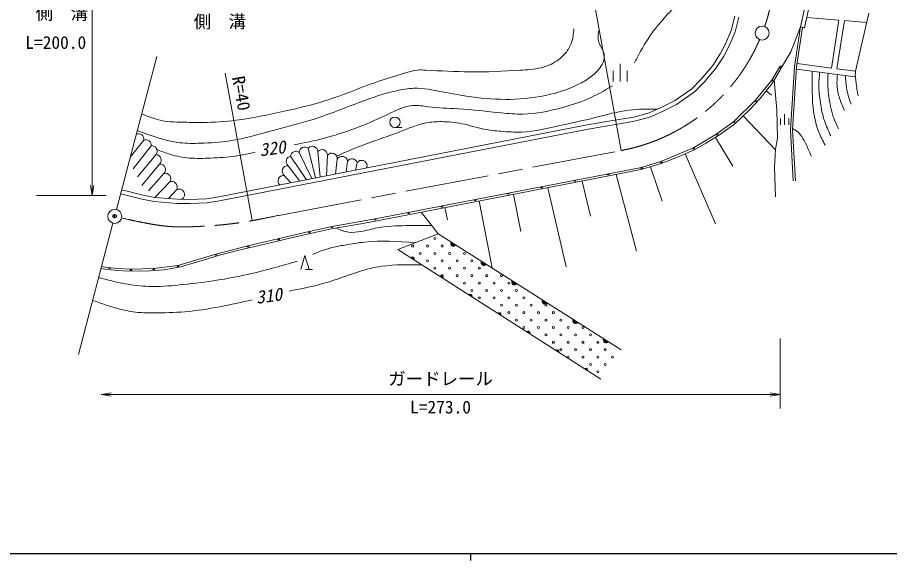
# Model space of a CAD drawing. Units: millimetres, scale not verified. Extents: x 40000 to 680000, y 20000 to 380000.
# Drawn here: x 103095 to 227998, y 204000 to 281780 of the extents above; entities that cross this region are included whole.
import ezdxf
from ezdxf.enums import TextEntityAlignment as Align

# ---------------------------------------------------------------- set-up
doc = ezdxf.new("R2010")
doc.units = ezdxf.units.MM
doc.header["$LTSCALE"] = 1000
doc.header["$PDMODE"] = 32
doc.header["$PDSIZE"] = 500
doc.linetypes.add('CHAIN', pattern=[18.5, 12, -1.5, 3.5, -1.5])
for name, color, linetype, lineweight in [('M-BGD', 7, 'Continuous', 13), ('M-BMK', 2, 'CHAIN', 13), ('M-BMK-SRVR', 3, 'Continuous', 13), ('M-STR-HTXT', 7, 'Continuous', 13), ('M-STR-STR3', 7, 'Continuous', 13), ('M-TTL-BAND', 7, 'Continuous', 25), ('M-TTL-TXT', 7, 'Continuous', 13)]:
    doc.layers.add(name, color=color, linetype=linetype, lineweight=lineweight)
doc.layers.add('M-OTRS', color=6, linetype='Continuous')
doc.styles.add('ＭＳ ゴシック', font='')
doc.styles.get('ＭＳ ゴシック').set_extended_font_data('MS Gothic')

# ---------------------------------------------------------------- blocks, each defined once
blk = doc.blocks.new('open_arrow')
at = {"color": 0, "linetype": 'Continuous', "lineweight": -2}
blk.add_lwpolyline([(7.5, 1.25), (0, 0), (7.5, -1.25)], dxfattribs=at)

msp = doc.modelspace()

# ---------------------------------------------------------------- linework, layer by layer
at = {"layer": 'M-BGD'}
for p, q in [((215807, 283005), (215244, 280414)), ((216398, 282898), (215830, 280287)), ((225014, 282379), (223118, 274074)), ((205828, 281941), (205314, 279918)), ((206421, 281841), (205884, 279725)), ((216152, 281769), (220751, 281390)), ((220751, 281390), (219673, 274534)), ((221550, 281324), (220467, 274428)), ((221550, 281324), (224713, 281063)), ((205314, 279918), (204488, 277990)), ((213845, 276850), (215244, 280414)), ((215244, 280414), (214393, 274728)), ((215537, 280350), (214692, 274696)), ((215830, 280287), (215244, 280414)), ((205884, 279725), (205032, 277735)), ((204488, 277990), (203753, 276552)), ((205032, 277735), (204274, 276251)), ((203753, 276552), (202686, 274904)), ((204274, 276251), (203168, 274546)), ((212682, 274829), (213845, 276850)), ((189434, 275122), (189434, 272622)), ((202686, 274904), (200987, 272897)), ((211188, 272338), (212682, 274829)), ((214766, 275189), (219673, 274534)), ((188434, 274122), (188434, 272622)), ((190434, 272622), (190434, 274122)), ((203168, 274546), (201431, 272493)), ((211124, 272802), (212232, 274674)), ((214393, 274728), (213802, 265674)), ((214692, 274696), (214102, 265673)), ((214672, 274395), (223065, 273274)), ((220467, 274428), (223118, 274074)), ((223118, 274074), (223065, 273274)), ((200987, 272897), (199684, 271563)), ((201431, 272493), (200073, 271103)), ((208768, 269896), (211124, 272802)), ((209361, 270069), (211188, 272338)), ((211489, 272841), (211866, 268483)), ((199684, 271563), (197177, 269820)), ((200073, 271103), (197484, 269303)), ((211114, 270656), (210337, 271282)), ((197177, 269820), (195581, 269023)), ((205686, 266864), (208768, 269896)), ((207977, 268601), (209361, 270069)), ((195581, 269023), (193582, 268100)), ((197484, 269303), (195841, 268482)), ((205818, 266553), (207977, 268601)), ((191356, 267490), (189238, 267148)), ((193582, 268100), (191356, 267490)), ((193789, 267535), (191483, 266903)), ((195841, 268482), (193789, 267535)), ((211664, 262798), (207019, 267693)), ((211866, 268483), (211939, 264491)), ((212369, 267313), (212369, 266413)), ((212969, 267913), (212969, 266413)), ((213569, 266413), (213569, 267313)), ((184712, 266388), (131942, 256093)), ((189238, 267148), (184712, 266388)), ((189335, 266556), (184819, 265798)), ((191483, 266903), (189335, 266556)), ((203255, 265110), (205686, 266864)), ((203493, 264865), (205818, 266553)), ((184819, 265798), (132046, 255502)), ((157160, 266017), (158160, 266017)), ((199923, 263105), (203255, 265110)), ((201693, 263785), (203493, 264865)), ((213802, 265674), (214214, 258359)), ((214102, 265673), (214514, 258376)), ((121180, 264227), (119269, 261811)), ((200088, 262844), (201693, 263785)), ((205535, 260472), (203057, 264603)), ((211939, 264491), (211683, 262916)), ((122226, 263378), (119649, 260120)), ((143459, 262449), (145268, 258693)), ((144728, 263050), (145786, 258794)), ((146108, 262580), (146432, 258920)), ((195262, 261151), (199923, 263105)), ((197846, 261875), (200088, 262844)), ((211683, 262916), (211500, 260353)), ((122963, 262139), (120269, 258961)), ((142201, 261917), (144505, 258544)), ((147492, 262033), (147365, 259102)), ((148895, 261461), (148670, 259356)), ((150367, 261190), (150167, 259649)), ((192456, 260299), (195262, 261151)), ((195299, 260851), (197846, 261875)), ((203082, 252205), (198737, 262260)), ((123432, 260777), (120892, 257714)), ((141880, 260548), (143523, 258352)), ((151763, 260994), (151529, 259914)), ((153174, 260577), (153091, 260219)), ((154343, 252932), (192456, 260299)), ((189985, 259522), (192587, 260048)), ((192587, 260048), (195299, 260851)), ((195430, 255462), (193767, 260398)), ((211500, 260353), (211683, 256104)), ((124054, 259434), (121853, 256955)), ((141299, 259165), (142272, 258108)), ((153364, 252409), (189985, 259522)), ((191733, 248299), (188867, 259305)), ((124899, 258231), (122749, 256003)), ((181675, 246050), (179051, 257398)), ((185150, 253320), (183959, 258352)), ((120961, 255755), (117884, 256535)), ((121094, 256340), (118037, 257115)), ((122749, 256003), (121094, 256340)), ((125853, 257085), (124740, 255851)), ((131942, 256093), (130187, 255816)), ((175171, 251148), (174142, 256445)), ((122666, 255407), (120961, 255755)), ((125982, 255154), (122666, 255407)), ((126010, 255754), (122749, 256003)), ((127814, 255123), (125982, 255154)), ((127807, 255723), (126010, 255754)), ((126753, 255815), (126705, 255742)), ((130187, 255816), (127807, 255723)), ((130246, 255218), (127814, 255123)), ((132046, 255502), (130246, 255218)), ((171096, 245906), (169234, 255492)), ((160926, 253878), (161863, 252694)), ((164664, 252797), (164326, 254538)), ((147773, 251440), (153364, 252409)), ((148153, 251829), (154343, 252932)), ((161863, 252694), (163352, 250813)), ((136101, 249048), (144871, 251102)), ((142098, 250167), (147773, 251440)), ((144871, 251102), (148153, 251829)), ((137725, 249115), (142098, 250167)), ((163352, 250813), (157575, 248545)), ((163352, 250813), (189583, 234192)), ((131515, 247870), (136101, 249048)), ((134791, 248451), (137725, 249115)), ((126078, 246266), (131515, 247870)), ((128729, 246734), (132051, 247731)), ((132051, 247731), (134791, 248451)), ((143671, 245672), (144271, 247672)), ((144271, 247672), (144871, 245672)), ((157575, 248545), (186626, 229954)), ((115946, 245992), (115144, 246097)), ((122620, 245815), (126078, 246266)), ((126432, 246042), (128729, 246734)), ((115912, 245694), (115067, 245804)), ((117451, 245544), (115912, 245694)), ((117476, 245843), (115946, 245992)), ((117451, 245544), (118981, 245438)), ((117476, 245843), (119334, 245714)), ((118981, 245438), (122058, 245489)), ((119334, 245714), (122620, 245815)), ((122058, 245489), (124107, 245655)), ((124107, 245655), (126432, 246042)), ((144371, 245672), (145371, 245672))]:
    msp.add_line(p, q, dxfattribs=at)
for centre, radius in [((157160, 266767), 750), ((162878, 250106), 145), ((159696, 249046), 145), ((161817, 249046), 145), ((163939, 249046), 145), ((160757, 247985), 145), ((162878, 247985), 145), ((164999, 247985), 145), ((167121, 247985), 145), ((161817, 246924), 145), ((163939, 246924), 145), ((166060, 246924), 145), ((168181, 246924), 145), ((162878, 245864), 145), ((163939, 244803), 145), ((164999, 245864), 145), ((166060, 244803), 145), ((167121, 245864), 145), ((168181, 244803), 145), ((169242, 245864), 145), ((170303, 244803), 145), ((172424, 244803), 145), ((167121, 243742), 145), ((169242, 243742), 145), ((171363, 243742), 145), ((173485, 243742), 145), ((168181, 242682), 145), ((170303, 242682), 145), ((172424, 242682), 145), ((174545, 242682), 145), ((169242, 241621), 145), ((171363, 241621), 145), ((173485, 241621), 145), ((175606, 241621), 145), ((172424, 240560), 145), ((174545, 240560), 145), ((176666, 240560), 145), ((178788, 240560), 145), ((173485, 239500), 145), ((174545, 238439), 145), ((175606, 239500), 145), ((176666, 238439), 145), ((177727, 239500), 145), ((178788, 238439), 145), ((179848, 239500), 145), ((180909, 238439), 145), ((175606, 237379), 145), ((177727, 237379), 145), ((179848, 237379), 145), ((181970, 237379), 145), ((184091, 237379), 145), ((178788, 236318), 145), ((180909, 236318), 145), ((183030, 236318), 145), ((185152, 236318), 145), ((179848, 235257), 145), ((181970, 235257), 145), ((184091, 235257), 145), ((186212, 235257), 145), ((180909, 234197), 145), ((183030, 234197), 145), ((185152, 234197), 145), ((187273, 234197), 145), ((181970, 233136), 145), ((184091, 233136), 145), ((186212, 233136), 145), ((188334, 233136), 145), ((185152, 232075), 145), ((186212, 231015), 145), ((187273, 232075), 145)]:
    msp.add_circle(centre, radius, dxfattribs=at)
for centre, radius, start, end in [((212232, 274674), 150, 230.9806, 50.9806), ((212620, 274359), 500, 95.9806, 140.9806), ((211124, 272802), 150, 230.9806, 50.9806), ((208768, 269896), 150, 224.53037, 50.9806), ((205686, 266864), 150, 215.81608, 44.53037), ((120407, 264344), 781, 351.37369, 111.14691), ((203255, 265110), 150, 211.02707, 35.81608), ((121453, 263495), 781, 351.37369, 110.48141), ((122336, 262605), 781, 323.37877, 98.09269), ((142978, 261833), 781, 52.00794, 173.82657), ((144240, 262440), 781, 51.35825, 179.33827), ((145328, 262550), 781, 2.20938, 138.30526), ((146712, 262084), 781, 356.25692, 140.62846), ((148122, 261571), 781, 351.90666, 143.73651), ((199923, 263105), 150, 202.75098, 31.02707), ((122911, 261359), 781, 311.82858, 86.22191), ((142372, 261155), 781, 102.61529, 230.95739), ((149590, 261104), 781, 6.29242, 152.83485), ((151018, 260758), 781, 17.57708, 146.47117), ((152394, 260533), 781, 3.19143, 143.83924), ((195262, 261151), 150, 196.88679, 22.75098), ((123516, 260000), 781, 313.57126, 96.12812), ((141791, 259772), 781, 83.4778, 230.95739), ((192456, 260299), 150, 190.94001, 16.88679), ((124260, 258680), 781, 324.92001, 105.26589), ((141210, 258389), 781, 83.4778, 230.95739), ((187691, 259378), 150, 190.94001, 10.94001), ((125197, 257509), 781, 327.14549, 112.3996), ((178163, 257536), 150, 190.94001, 10.94001), ((182927, 258457), 150, 190.94001, 10.94001), ((126248, 256411), 781, 301.20459, 120.38106), ((173399, 256615), 150, 190.94001, 10.94001), ((168635, 255694), 150, 190.94001, 10.94001), ((159107, 253853), 150, 190.94001, 10.94001), ((163871, 254773), 150, 190.94001, 10.94001), ((154343, 252932), 150, 190.10058, 10.94001), ((144871, 251102), 150, 193.18576, 12.48249), ((148153, 251829), 150, 192.48249, 10.10058), ((140486, 250075), 150, 193.18576, 13.18576), ((136101, 249048), 150, 194.40399, 13.18576), ((165538, 249428), 400, 147.63982, 327.63982), ((165538, 249428), 400, 147.63982, 327.63982), ((165538, 249428), 350, 147.63982, 327.63982), ((165538, 249428), 300, 147.63982, 327.63982), ((165538, 249428), 250, 147.63982, 327.63982), ((165538, 249428), 200, 147.63982, 327.63982), ((165538, 249428), 150, 147.63982, 327.63982), ((165538, 249428), 100, 147.63982, 327.63982), ((165538, 249428), 50, 147.63982, 327.63982), ((131515, 247870), 150, 196.43242, 14.40399), ((159650, 247217), 250, 327.38353, 147.38353), ((159650, 247217), 200, 327.38353, 147.38353), ((159650, 247217), 150, 327.38353, 147.38353), ((159650, 247217), 100, 327.38353, 147.38353), ((126078, 246266), 150, 187.43141, 16.43242), ((159650, 247217), 50, 327.38353, 147.38353), ((169910, 246658), 400, 147.63982, 327.63982), ((169910, 246658), 400, 147.63982, 327.63982), ((169910, 246658), 350, 147.63982, 327.63982), ((169910, 246658), 300, 147.63982, 327.63982), ((169910, 246658), 250, 147.63982, 327.63982), ((169910, 246658), 200, 147.63982, 327.63982), ((169910, 246658), 150, 147.63982, 327.63982), ((169910, 246658), 100, 147.63982, 327.63982), ((169910, 246658), 50, 147.63982, 327.63982), ((116272, 245961), 150, 174.52995, 354.35125), ((119362, 245715), 150, 176.63354, 1.76239), ((122620, 245815), 150, 181.76239, 7.43141), ((163800, 244561), 250, 327.38353, 147.38353), ((163800, 244561), 200, 327.38353, 147.38353), ((163800, 244561), 150, 327.38353, 147.38353), ((163800, 244561), 100, 327.38353, 147.38353), ((163800, 244561), 50, 327.38353, 147.38353), ((174281, 243887), 400, 147.63982, 327.63982), ((174281, 243887), 400, 147.63982, 327.63982), ((174281, 243887), 350, 147.63982, 327.63982), ((174281, 243887), 300, 147.63982, 327.63982), ((174281, 243887), 250, 147.63982, 327.63982), ((174281, 243887), 200, 147.63982, 327.63982), ((174281, 243887), 150, 147.63982, 327.63982), ((174281, 243887), 100, 147.63982, 327.63982), ((174281, 243887), 50, 147.63982, 327.63982), ((167950, 241905), 250, 327.38353, 147.38353), ((167950, 241905), 200, 327.38353, 147.38353), ((167950, 241905), 150, 327.38353, 147.38353), ((167950, 241905), 100, 327.38353, 147.38353), ((167950, 241905), 50, 327.38353, 147.38353), ((178653, 241117), 400, 147.63982, 327.63982), ((178653, 241117), 400, 147.63982, 327.63982), ((178653, 241117), 350, 147.63982, 327.63982), ((178653, 241117), 300, 147.63982, 327.63982), ((178653, 241117), 250, 147.63982, 327.63982), ((178653, 241117), 200, 147.63982, 327.63982), ((178653, 241117), 150, 147.63982, 327.63982), ((178653, 241117), 100, 147.63982, 327.63982), ((178653, 241117), 50, 147.63982, 327.63982), ((172100, 239249), 250, 327.38353, 147.38353), ((172100, 239249), 200, 327.38353, 147.38353), ((172100, 239249), 150, 327.38353, 147.38353), ((172100, 239249), 100, 327.38353, 147.38353), ((172100, 239249), 50, 327.38353, 147.38353), ((183025, 238347), 400, 147.63982, 327.63982), ((183025, 238347), 400, 147.63982, 327.63982), ((183025, 238347), 350, 147.63982, 327.63982), ((183025, 238347), 300, 147.63982, 327.63982), ((183025, 238347), 250, 147.63982, 327.63982), ((183025, 238347), 200, 147.63982, 327.63982), ((183025, 238347), 150, 147.63982, 327.63982), ((183025, 238347), 100, 147.63982, 327.63982), ((183025, 238347), 50, 147.63982, 327.63982), ((176251, 236594), 250, 327.38353, 147.38353), ((176251, 236594), 200, 327.38353, 147.38353), ((176251, 236594), 150, 327.38353, 147.38353), ((176251, 236594), 100, 327.38353, 147.38353), ((176251, 236594), 50, 327.38353, 147.38353), ((187397, 235577), 400, 147.63982, 327.63982), ((187397, 235577), 400, 147.63982, 327.63982), ((187397, 235577), 350, 147.63982, 327.63982), ((187397, 235577), 300, 147.63982, 327.63982), ((187397, 235577), 250, 147.63982, 327.63982), ((187397, 235577), 200, 147.63982, 327.63982), ((187397, 235577), 150, 147.63982, 327.63982), ((187397, 235577), 100, 147.63982, 327.63982), ((187397, 235577), 50, 147.63982, 327.63982), ((180401, 233938), 250, 327.38353, 147.38353), ((180401, 233938), 200, 327.38353, 147.38353), ((180401, 233938), 150, 327.38353, 147.38353), ((180401, 233938), 100, 327.38353, 147.38353), ((180401, 233938), 50, 327.38353, 147.38353), ((184551, 231282), 250, 327.38353, 147.38353), ((184551, 231282), 200, 327.38353, 147.38353), ((184551, 231282), 150, 327.38353, 147.38353), ((184551, 231282), 100, 327.38353, 147.38353), ((184551, 231282), 50, 327.38353, 147.38353)]:
    msp.add_arc(centre, radius, start, end, dxfattribs=at)
for points, knots in [([(191458, 275284), (191587, 275524), (191716, 275764), (191846, 276004), (192509, 277236), (193176, 278478), (194007, 279599), (194403, 280133), (194836, 280640), (195269, 281148), (195894, 281881), (196519, 282617), (197221, 283268), (197806, 283810), (198444, 284293), (199066, 284805), (199563, 285215), (200050, 285643), (200605, 285949), (201348, 286357), (202213, 286546), (203072, 286656), (204080, 286786), (205080, 286809), (206080, 286831)], [0, 0, 0, 0, 1, 1, 1, 2, 2, 2, 3, 3, 3, 4, 4, 4, 5, 5, 5, 6, 6, 6, 7, 7, 7, 8, 8, 8, 8]), ([(120264, 265600), (122257, 264836), (124250, 264072), (126330, 263837), (127308, 263727), (128306, 263733), (129301, 263763), (130714, 263806), (132122, 263896), (133509, 264110), (135668, 264442), (137777, 265073), (139896, 265644), (141753, 266145), (143617, 266600), (145442, 267179), (147760, 267916), (150015, 268854), (152300, 269705), (153969, 270326), (155655, 270901), (157400, 271289), (158216, 271471), (159046, 271612), (159875, 271636), (161224, 271674), (162573, 271403), (163911, 271141), (165333, 270862), (166744, 270593), (168169, 270398), (169977, 270150), (171809, 270019), (173640, 270051), (175590, 270086), (177541, 270305), (179433, 270769), (180814, 271108), (182165, 271577), (183444, 272205), (184040, 272498), (184621, 272825), (185152, 273220), (185639, 273582), (186083, 274001), (186464, 274483), (186736, 274826), (186976, 275201), (187083, 275622), (187184, 276015), (187169, 276448), (187034, 276835), (186861, 277328), (186493, 277745), (186340, 278221), (186180, 278722), (186260, 279289), (186340, 279855)], [0, 0, 0, 0, 1, 1, 1, 2, 2, 2, 3, 3, 3, 4, 4, 4, 5, 5, 5, 6, 6, 6, 7, 7, 7, 8, 8, 8, 9, 9, 9, 10, 10, 10, 11, 11, 11, 12, 12, 12, 13, 13, 13, 14, 14, 14, 15, 15, 15, 16, 16, 16, 17, 17, 17, 18, 18, 18, 19, 19, 19, 19]), ([(120885, 267965), (121814, 267600), (122742, 267234), (123705, 267031), (124888, 266782), (126123, 266778), (127345, 266759), (128124, 266746), (128897, 266728), (129672, 266734), (131250, 266745), (132832, 266857), (134400, 267056), (136725, 267350), (139019, 267835), (141308, 268343), (143205, 268764), (145100, 269202), (146952, 269779), (149724, 270643), (152401, 271820), (155147, 272750), (156363, 273162), (157593, 273525), (158836, 273889), (159342, 274037), (159851, 274185), (160370, 274235), (160771, 274274), (161178, 274255), (161584, 274235), (163706, 274131), (165813, 274007), (167921, 273988), (170293, 273965), (172668, 274075), (175051, 274210), (176076, 274269), (177103, 274332), (178096, 274582), (178901, 274784), (179684, 275109), (180374, 275572), (180827, 275876), (181240, 276239), (181587, 276661), (181951, 277103), (182242, 277610), (182429, 278147), (182652, 278787), (182726, 279470), (182800, 280152)], [0, 0, 0, 0, 1, 1, 1, 2, 2, 2, 3, 3, 3, 4, 4, 4, 5, 5, 5, 6, 6, 6, 7, 7, 7, 8, 8, 8, 9, 9, 9, 10, 10, 10, 11, 11, 11, 12, 12, 12, 13, 13, 13, 14, 14, 14, 15, 15, 15, 16, 16, 16, 17, 17, 17, 17]), ([(216897, 274098), (216905, 273236), (216912, 272374), (216924, 271512), (216936, 270640), (216952, 269768), (217039, 268898), (217157, 267711), (217406, 266527), (217843, 265422), (218105, 264762), (218434, 264129), (218762, 263497)], [0, 0, 0, 0, 1, 1, 1, 2, 2, 2, 3, 3, 3, 4, 4, 4, 4]), ([(217983, 273953), (217931, 273342), (217879, 272731), (217877, 272121), (217873, 271266), (217966, 270410), (218094, 269559), (218223, 268698), (218387, 267840), (218658, 267019), (218909, 266260), (219250, 265532), (219592, 264804)], [0, 0, 0, 0, 1, 1, 1, 2, 2, 2, 3, 3, 3, 4, 4, 4, 4]), ([(219192, 273791), (219173, 273147), (219154, 272503), (219179, 271860), (219217, 270913), (219353, 269969), (219548, 269038), (219653, 268538), (219775, 268042), (219939, 267562), (220142, 266966), (220410, 266394), (220678, 265822)], [0, 0, 0, 0, 1, 1, 1, 2, 2, 2, 3, 3, 3, 4, 4, 4, 4]), ([(220520, 273614), (220483, 273076), (220447, 272538), (220480, 272002), (220518, 271400), (220642, 270799), (220826, 270222), (221021, 269612), (221282, 269027), (221543, 268443)], [0, 0, 0, 0, 1, 1, 1, 2, 2, 2, 3, 3, 3, 3]), ([(223086, 273596), (223150, 273055), (223213, 272514), (223273, 271972), (223298, 271741), (223322, 271511), (223359, 271282), (223397, 271041), (223450, 270803), (223502, 270564)], [0, 0, 0, 0, 1, 1, 1, 2, 2, 2, 3, 3, 3, 3]), ([(221678, 273459), (221713, 272880), (221748, 272302), (221840, 271730), (221900, 271356), (221985, 270984), (222087, 270618), (222204, 270201), (222343, 269792), (222483, 269382)], [0, 0, 0, 0, 1, 1, 1, 2, 2, 2, 3, 3, 3, 3]), ([(142714, 263534), (144175, 263824), (145636, 264114), (147075, 264491), (148353, 264825), (149614, 265229), (150861, 265676), (151994, 266083), (153116, 266526), (154208, 267015), (155274, 267492), (156312, 268012), (157402, 268488), (158139, 268809), (158899, 269110), (159678, 269176), (160426, 269240), (161191, 269087), (161954, 268985), (163368, 268795), (164775, 268779), (166180, 268698), (168264, 268577), (170345, 268313), (172434, 268105), (173447, 268004), (174462, 267917), (175475, 267933), (177409, 267963), (179332, 268371), (181212, 268889), (182434, 269226), (183637, 269610), (184789, 270113), (186012, 270647), (187176, 271316), (188341, 271985)], [0, 0, 0, 0, 1, 1, 1, 2, 2, 2, 3, 3, 3, 4, 4, 4, 5, 5, 5, 6, 6, 6, 7, 7, 7, 8, 8, 8, 9, 9, 9, 10, 10, 10, 11, 11, 11, 12, 12, 12, 12]), ([(148821, 261919), (150211, 262526), (151602, 263133), (153018, 263664), (154623, 264266), (156261, 264770), (157870, 265397), (159112, 265881), (160337, 266437), (161633, 266684), (162346, 266820), (163080, 266862), (163812, 266858), (164803, 266851), (165791, 266758), (166758, 266560), (167814, 266345), (168846, 266005), (169902, 265793), (170717, 265629), (171546, 265541), (172378, 265471), (173343, 265390), (174312, 265332), (175274, 265372), (177192, 265452), (179084, 265917), (180968, 266338), (182583, 266698), (184193, 267025), (185796, 267427), (187415, 267833), (189027, 268314), (190673, 268516), (192016, 268681), (193383, 268660), (194749, 268639)], [0, 0, 0, 0, 1, 1, 1, 2, 2, 2, 3, 3, 3, 4, 4, 4, 5, 5, 5, 6, 6, 6, 7, 7, 7, 8, 8, 8, 9, 9, 9, 10, 10, 10, 11, 11, 11, 12, 12, 12, 12]), ([(214115, 265866), (214426, 265682), (214737, 265497), (214992, 265254), (215314, 264946), (215546, 264545), (215759, 264141), (216158, 263383), (216490, 262612), (216822, 261842)], [0, 0, 0, 0, 1, 1, 1, 2, 2, 2, 3, 3, 3, 3]), ([(122977, 262903), (123553, 262674), (124128, 262444), (124718, 262253), (125575, 261974), (126462, 261776), (127357, 261679), (128346, 261572), (129344, 261590), (130340, 261622), (131532, 261659), (132721, 261716), (133898, 261870), (134982, 262013), (136056, 262238), (137130, 262463)], [0, 0, 0, 0, 1, 1, 1, 2, 2, 2, 3, 3, 3, 4, 4, 4, 5, 5, 5, 5]), ([(148770, 251613), (149343, 251360), (149917, 251107), (150519, 251023), (151098, 250943), (151704, 251020), (152293, 251132), (153080, 251281), (153838, 251494), (154611, 251639), (155960, 251892), (157354, 251940), (158739, 251965), (159970, 251986), (161194, 251989), (162419, 251991)], [0, 0, 0, 0, 1, 1, 1, 2, 2, 2, 3, 3, 3, 4, 4, 4, 5, 5, 5, 5]), ([(145377, 247837), (146194, 248178), (147011, 248520), (147859, 248753), (148564, 248947), (149291, 249066), (150016, 249189), (150944, 249347), (151870, 249512), (152800, 249611), (155189, 249865), (157610, 249687), (160030, 249509)], [0, 0, 0, 0, 1, 1, 1, 2, 2, 2, 3, 3, 3, 4, 4, 4, 4]), ([(114732, 244527), (115987, 244198), (117242, 243869), (118518, 243636), (119630, 243433), (120758, 243302), (121888, 243264), (123350, 243215), (124814, 243322), (126272, 243463), (127889, 243619), (129499, 243817), (131103, 244057), (132580, 244278), (134053, 244534), (135513, 244850), (136952, 245161), (138379, 245530), (139801, 245917), (140925, 246224), (142047, 246541), (143168, 246859)], [0, 0, 0, 0, 1, 1, 1, 2, 2, 2, 3, 3, 3, 4, 4, 4, 5, 5, 5, 6, 6, 6, 7, 7, 7, 7]), ([(142001, 242592), (143557, 242893), (145113, 243195), (146641, 243609), (147660, 243885), (148666, 244211), (149662, 244565), (150421, 244835), (151175, 245121), (151943, 245366), (153029, 245713), (154146, 245977), (155273, 246137), (157161, 246405), (159077, 246381), (160994, 246357)], [0, 0, 0, 0, 1, 1, 1, 2, 2, 2, 3, 3, 3, 4, 4, 4, 5, 5, 5, 5]), ([(113870, 241246), (115152, 240801), (116434, 240356), (117750, 240019), (118597, 239802), (119458, 239631), (120327, 239548), (121067, 239478), (121812, 239473), (122556, 239474), (124062, 239477), (125567, 239507), (127064, 239632), (128755, 239774), (130436, 240037), (132105, 240357), (133654, 240653), (135191, 240998), (136729, 241343)], [0, 0, 0, 0, 1, 1, 1, 2, 2, 2, 3, 3, 3, 4, 4, 4, 5, 5, 5, 6, 6, 6, 6])]:
    msp.add_open_spline(points, degree=3, knots=knots, dxfattribs=at)
at = {"layer": 'M-BMK'}
msp.add_line((140527, 253436), (189513, 262713), dxfattribs=at)
for start, end in [(341.02393, 42.22783), (280.52368, 336.77883)]:
    msp.add_arc((184581, 289259), 27000, start, end, dxfattribs=at)
msp.add_open_spline([(118006, 253063), (119359, 252763), (120713, 252463), (122078, 252219), (122941, 252064), (123810, 251932), (124682, 251859), (126045, 251745), (127419, 251777), (128790, 251838), (130754, 251925), (132713, 252073), (134654, 252346), (136624, 252623), (138576, 253029), (140527, 253436)], degree=3, knots=[0, 0, 0, 0, 1, 1, 1, 2, 2, 2, 3, 3, 3, 4, 4, 4, 5, 5, 5, 5], dxfattribs=at)
at = {"layer": 'M-BMK-SRVR'}
for p, q in [((123040, 276175), (117286, 254255)), ((116778, 252321), (111837, 233499))]:
    msp.add_line(p, q, dxfattribs=at)
for centre in [(209753, 279547), (117032, 253288)]:
    msp.add_circle(centre, 1000, dxfattribs=at)
at = {"layer": 'M-OTRS'}
msp.add_point((117012, 253318), dxfattribs=at)
at = {"layer": 'M-STR-HTXT'}
for p, q in [((189553, 262736), (184803, 288933)), ((132849, 273783), (136688, 252697))]:
    msp.add_line(p, q, dxfattribs=at)
at = {"layer": 'M-STR-STR3'}
for p, q in [((113817, 300746), (113817, 256284)), ((105817, 256284), (115817, 256284)), ((212326, 235778), (212326, 225778)), ((115067, 227778), (212326, 227778))]:
    msp.add_line(p, q, dxfattribs=at)
at = {"layer": 'M-TTL-BAND'}
for p, q in [((40000, 205000), (579000, 205000)), ((168000, 205000), (168000, 204000))]:
    msp.add_line(p, q, dxfattribs=at)

# ---------------------------------------------------------------- block references
at = {"layer": 'M-STR-STR3', "xscale": 193, "yscale": 193}
for p, rotation in [((113817, 256284), 90), ((212326, 227778), 180)]:
    msp.add_blockref('open_arrow', p, dxfattribs=dict(at, rotation=rotation))
msp.add_blockref('open_arrow', (115067, 227778), dxfattribs=at)

# ---------------------------------------------------------------- texts
at = {"layer": 'M-BGD', "style": 'ＭＳ ゴシック', "oblique": 15}
for s, p in [('320', (137757, 262772)), ('310', (137246, 241668))]:
    msp.add_text(s, height=1833, rotation=7.907, dxfattribs=at).set_placement(p, align=Align.MIDDLE_LEFT)
at = {"layer": 'M-STR-HTXT', "style": 'ＭＳ ゴシック'}
msp.add_text('R=40', height=1833, rotation=280.389, dxfattribs=at).set_placement((134709, 273372), align=Align.MIDDLE_LEFT)
at = {"layer": 'M-STR-STR3', "style": 'ＭＳ ゴシック'}
for s, p in [('側\u3000溝', (105717, 280928)), ('L=200.0', (104217, 276730)), ('ガードレール', (156197, 228574)), ('L=273.0', (159322, 224515))]:
    msp.add_text(s, height=1833, dxfattribs=at).set_placement(p, align=Align.BOTTOM_LEFT)
at = {"layer": 'M-TTL-TXT', "style": 'ＭＳ ゴシック'}
msp.add_text('側\u3000溝', height=1833, dxfattribs=at).set_placement((128339, 279718), align=Align.BOTTOM_LEFT)

doc.saveas('drawing.dxf')
